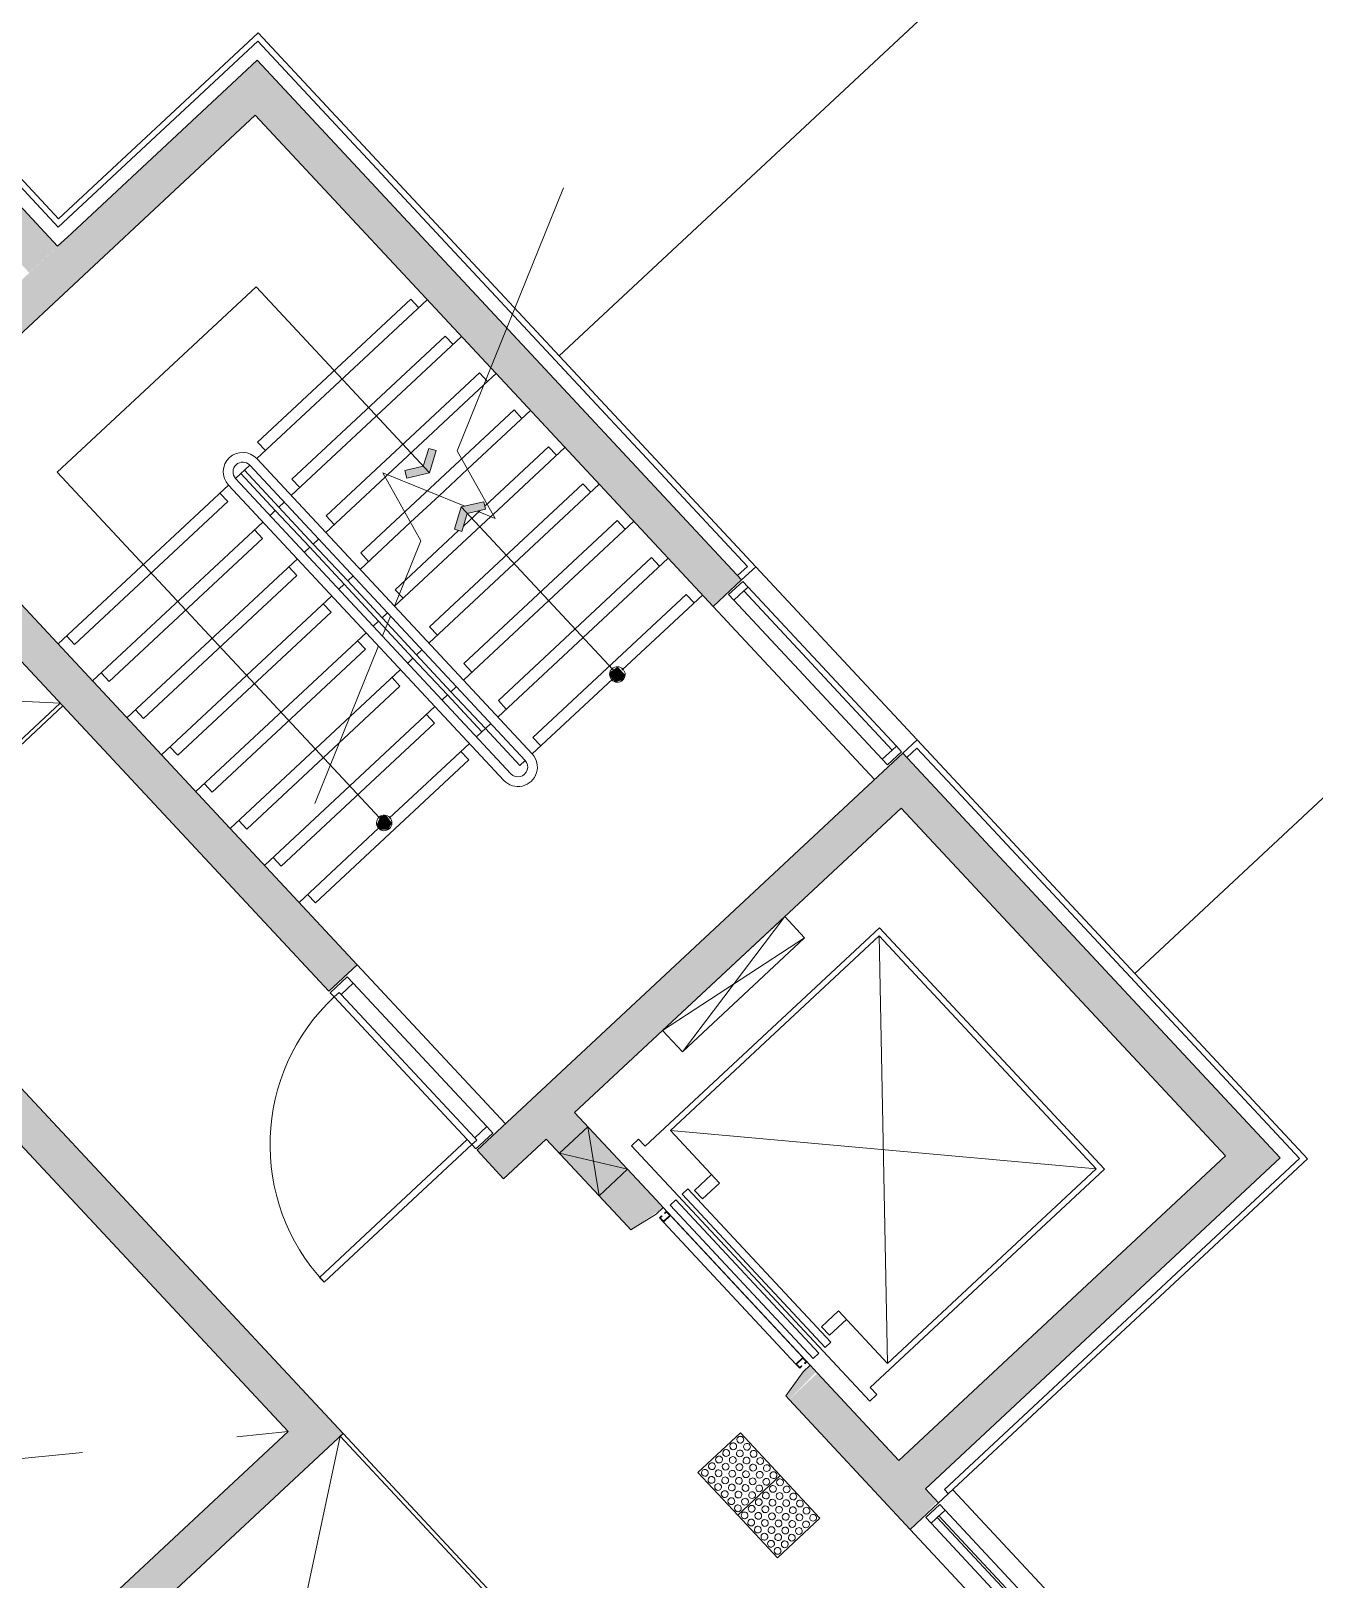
# Model space of a CAD drawing. Header units: millimetres. Extents: x -71377 to 516042, y -145869 to 441446.
# Drawn here: x 158344 to 164955, y 149878 to 157853 of the extents above; entities that cross this region are included whole.
import ezdxf

# ---------------------------------------------------------------- set-up
doc = ezdxf.new("R2010")
doc.units = ezdxf.units.MM
doc.header["$LTSCALE"] = 1000
for name, pattern in [('_점선_M_', [3, 1.5, -1.5]), ('_점선_S_', [1.6, 0.8, -0.8]), ('_점선_XS_', [1.15, 0.6, -0.55])]:
    doc.linetypes.add(name, pattern=pattern)
for name, color, linetype, lineweight in [('09_HID', 9, '_점선_M_', 5), ('A-detl', 7, 'Continuous', 5), ('A-door', 4, 'Continuous', 5), ('A-door-hdln', 8, 'Continuous', 5), ('A-ele-8', 8, 'Continuous', 5), ('A-fnsh', 5, 'Continuous', 5), ('A-furn-hdln', 8, '_점선_XS_', 5), ('A-glas', 5, 'Continuous', 5), ('A-glas-hdln', 8, 'Continuous', 5), ('A-hat', 251, 'Continuous', 5), ('A-insu', 251, 'Continuous', 5), ('A-mark-k', 7, 'Continuous', 5), ('A-strs', 7, 'Continuous', 5), ('A-wind', 4, 'Continuous', 5), ('A-wind-hdln', 8, 'Continuous', 5), ('A_cwall', 2, 'Continuous', 5), ('A_fnsh-4', 4, 'Continuous', 5), ('AA_난간', 7, 'Continuous', 9), ('AA_논슬립', 252, 'Continuous', 5), ('AA_오픈', 8, '_점선_S_', 5), ('AA_점형블럭', 8, 'Continuous', 5), ('elev', 4, 'Continuous', 5), ('조경라인_dwg', 8, 'Continuous', 5)]:
    doc.layers.add(name, color=color, linetype=linetype, lineweight=lineweight)

# ---------------------------------------------------------------- blocks, each defined once
blk = doc.blocks.new('EV_15인승 - EV_15인승_1060x2100-6900317-지반층 배치도')
at = {"layer": 'A-furn-hdln'}
for p, q in [((-1000, -100), (-1000, 100)), ((-700, -100), (-700, 100))]:
    blk.add_line(p, q, dxfattribs=at)
at = {"layer": 'elev'}
for p, q in [((-725, 1898), (975, 1898)), ((-725, 248), (-725, 1898)), ((945, 1868), (-695, 1868)), ((-695, 1868), (-695, 398)), ((945, 398), (-695, 1868)), ((-695, 398), (945, 1868)), ((945, 398), (945, 1868)), ((975, 1898), (975, 248)), ((-950, 1580), (-1100, 720)), ((-1100, 1580), (-950, 720)), ((-950, 1580), (-1100, 1580)), ((-1100, 1580), (-1100, 720)), ((-950, 720), (-950, 1580)), ((-1100, 720), (-950, 720)), ((-695, 398), (-325, 398)), ((-385, 278), (-385, 398)), ((-325, 398), (-325, 278)), ((575, 278), (575, 398)), ((575, 398), (945, 398)), ((635, 398), (635, 278)), ((-775, 198), (-775, 248)), ((-775, 248), (-725, 248)), ((-415, 259), (665, 259)), ((-415, 219), (-415, 259)), ((-325, 278), (-385, 278)), ((635, 278), (575, 278)), ((665, 259), (665, 219)), ((975, 248), (1025, 248)), ((1025, 248), (1025, 198)), ((1025, 198), (-775, 198)), ((665, 219), (-415, 219)), ((-415, 175), (665, 175)), ((-415, 135), (-415, 175)), ((665, 175), (665, 135)), ((-1000, -100), (-700, 100)), ((-1000, 100), (-700, -100)), ((665, 135), (-415, 135)), ((-375, 100), (-405, 100)), ((-405, 100), (-405, 85)), ((-405, 85), (-402, 85)), ((-402, 85), (-402, 97)), ((-402, 97), (-378, 97)), ((-378, 97), (-378, 53)), ((-375, 100), (625, 100)), ((-375, 50), (-375, 100)), ((655, 100), (625, 100)), ((625, 50), (625, 100)), ((628, 53), (628, 97)), ((628, 97), (652, 97)), ((652, 97), (652, 85)), ((652, 85), (655, 85)), ((655, 85), (655, 100)), ((-402, 65), (-405, 65)), ((-405, 65), (-405, 50)), ((-405, 50), (-375, 50)), ((-402, 53), (-402, 65)), ((-378, 53), (-402, 53)), ((-375, 50), (625, 50)), ((625, 50), (655, 50)), ((652, 53), (628, 53)), ((655, 65), (652, 65)), ((652, 65), (652, 53)), ((655, 50), (655, 65))]:
    blk.add_line(p, q, dxfattribs=at)
blk = doc.blocks.new('고정창_프로젝트창_고정창 - _A_AW_12X22-6597192-지반층 배치도')
at = {"layer": 'A-wind'}
for p, q in [((-560, 100), (-600, 100)), ((-600, 100), (-600, 0)), ((-560, 70), (-560, 100)), ((560, 100), (560, 70)), ((600, 100), (560, 100)), ((600, 0), (600, 100)), ((-600, 0), (-560, 0)), ((560, 0), (600, 0))]:
    blk.add_line(p, q, dxfattribs=at)
at = {"layer": 'A-wind-hdln'}
for p, q in [((560, 100), (-560, 100)), ((-560, 70), (560, 70)), ((-560, 0), (-560, 70)), ((560, 0), (-560, 0)), ((560, 0), (560, 70))]:
    blk.add_line(p, q, dxfattribs=at)
blk = doc.blocks.new('외여닫이문 - __A_FSD_11x21_씰FL_20_원형__계단실-7570923-지반층 배치도')
at = {"layer": 'A-door'}
for p, q in [((-550, 20), (-505, 20)), ((-550, -100), (-550, 20)), ((-505, 20), (-505, -65)), ((505, 20), (550, 20)), ((505, -65), (505, 20)), ((550, 20), (550, -100)), ((-520, -65), (-520, -100)), ((-505, -65), (-520, -65)), ((520, -65), (505, -65)), ((520, -100), (520, -65)), ((-520, -100), (-550, -100)), ((485, -100), (485, -1140)), ((485, -100), (520, -100)), ((520, -100), (520, -1140)), ((550, -100), (520, -100)), ((485, -1140), (520, -1140))]:
    blk.add_line(p, q, dxfattribs=at)
at = {"layer": 'A-door-hdln'}
for p, q in [((-505, 20), (505, 20)), ((-505, -65), (505, -65)), ((-520, -100), (520, -100))]:
    blk.add_line(p, q, dxfattribs=at)
blk.add_arc((520, -100), 1040, 180, 270, dxfattribs=at)
blk = doc.blocks.new('점자블럭_원형_개수_ - 점자블럭_원형_개수_-4199367-지반층 배치도')
at = {"layer": 'AA_점형블럭'}
for p, q in [((300, 300), (0, 300)), ((0, 300), (0, 0)), ((300, 0), (300, 300)), ((600, 300), (300, 300)), ((300, 300), (300, 0)), ((600, 0), (600, 300)), ((0, 0), (300, 0)), ((300, 0), (600, 0))]:
    blk.add_line(p, q, dxfattribs=at)
for centre, start, end in [((25, 275), 360, 180), ((25, 275), 45, 180), ((25, 275), 360, 180), ((25, 275), 45, 180), ((25, 275), 180, 360), ((25, 275), 180, 225), ((25, 275), 180, 360), ((25, 275), 180, 225), ((25, 225), 360, 180), ((25, 225), 45, 180), ((25, 225), 0, 180), ((25, 225), 45, 180), ((25, 275), 255, 330), ((25, 275), 255, 330), ((75, 275), 0, 180), ((75, 275), 0, 180), ((75, 275), 0, 180), ((75, 275), 0, 180), ((75, 275), 180, 360), ((75, 275), 180, 360), ((75, 275), 180, 360), ((75, 275), 180, 360), ((75, 225), 0, 180), ((75, 225), 0, 180), ((75, 225), 0, 180), ((75, 225), 0, 180), ((125, 275), 0, 180), ((125, 275), 0, 180), ((125, 275), 360, 180), ((125, 275), 0, 180), ((125, 275), 180, 360), ((125, 275), 180, 360), ((125, 275), 180, 360), ((125, 275), 180, 360), ((125, 225), 360, 180), ((125, 225), 0, 180), ((125, 225), 360, 180), ((125, 225), 0, 180), ((175, 275), 360, 180), ((175, 275), 0, 180), ((175, 275), 360, 180), ((175, 275), 0, 180), ((175, 275), 180, 360), ((175, 275), 180, 360), ((175, 275), 180, 360), ((175, 275), 180, 360), ((175, 225), 360, 180), ((175, 225), 0, 180), ((175, 225), 360, 180), ((175, 225), 0, 180), ((225, 275), 360, 180), ((225, 275), 0, 180), ((225, 275), 360, 180), ((225, 275), 0, 180), ((225, 275), 180, 360), ((225, 275), 180, 360), ((225, 275), 180, 360), ((225, 275), 180, 360), ((225, 225), 0, 180), ((225, 225), 0, 180), ((225, 225), 360, 180), ((225, 225), 0, 180), ((275, 275), 0, 180), ((275, 275), 0, 180), ((275, 275), 360, 180), ((275, 275), 0, 180), ((275, 275), 180, 360), ((275, 275), 180, 360), ((275, 275), 180, 360), ((275, 275), 180, 360), ((275, 225), 360, 180), ((275, 225), 0, 180), ((275, 225), 360, 180), ((275, 225), 0, 180), ((325, 275), 360, 180), ((325, 275), 0, 180), ((325, 275), 0, 180), ((325, 275), 0, 180), ((325, 275), 180, 360), ((325, 275), 180, 360), ((325, 275), 180, 360), ((325, 275), 180, 360), ((325, 225), 360, 180), ((325, 225), 0, 180), ((325, 225), 360, 180), ((325, 225), 0, 180), ((375, 275), 0, 180), ((375, 275), 0, 180), ((375, 275), 0, 180), ((375, 275), 0, 180), ((375, 275), 180, 360), ((375, 275), 180, 360), ((375, 275), 180, 360), ((375, 275), 180, 360), ((375, 225), 360, 180), ((375, 225), 0, 180), ((375, 225), 0, 180), ((375, 225), 0, 180), ((425, 275), 0, 180), ((425, 275), 0, 180), ((425, 275), 360, 180), ((425, 275), 0, 180), ((425, 275), 180, 360), ((425, 275), 180, 360), ((425, 275), 180, 360), ((425, 275), 180, 360), ((425, 225), 0, 180), ((425, 225), 0, 180), ((425, 225), 0, 180), ((425, 225), 0, 180), ((475, 275), 0, 180), ((475, 275), 0, 180), ((475, 275), 360, 180), ((475, 275), 360, 180), ((475, 275), 180, 360), ((475, 275), 180, 360), ((475, 275), 180, 360), ((475, 275), 180, 360), ((475, 225), 360, 180), ((475, 225), 0, 180), ((475, 225), 0, 180), ((475, 225), 0, 180), ((525, 275), 0, 180), ((525, 275), 0, 180), ((525, 275), 360, 180), ((525, 275), 0, 180), ((525, 275), 180, 360), ((525, 275), 180, 360), ((525, 275), 180, 360), ((525, 275), 180, 360), ((525, 225), 360, 180), ((525, 225), 0, 180), ((525, 225), 360, 180), ((525, 225), 0, 180), ((575, 275), 0, 180), ((575, 275), 0, 180), ((575, 275), 360, 180), ((575, 275), 0, 180), ((575, 275), 180, 360), ((575, 275), 180, 360), ((575, 275), 180, 360), ((575, 275), 180, 360), ((575, 225), 360, 180), ((575, 225), 0, 180), ((575, 225), 0, 180), ((575, 225), 0, 180), ((25, 225), 180, 360), ((25, 225), 180, 225), ((25, 225), 180, 360), ((25, 225), 180, 225), ((25, 175), 360, 180), ((25, 175), 45, 180), ((25, 175), 360, 180), ((25, 175), 45, 180), ((25, 175), 180, 360), ((25, 175), 180, 225), ((25, 175), 180, 360), ((25, 175), 180, 225), ((25, 225), 255, 330), ((25, 225), 255, 330), ((25, 175), 255, 330), ((25, 175), 255, 330), ((75, 225), 180, 360), ((75, 225), 180, 360), ((75, 225), 180, 360), ((75, 225), 180, 360), ((75, 175), 0, 180), ((75, 175), 0, 180), ((75, 175), 0, 180), ((75, 175), 0, 180), ((75, 175), 180, 360), ((75, 175), 180, 360), ((75, 175), 180, 360), ((75, 175), 180, 360), ((125, 225), 180, 360), ((125, 225), 180, 360), ((125, 225), 180, 360), ((125, 225), 180, 360), ((125, 175), 360, 180), ((125, 175), 0, 180), ((125, 175), 360, 180), ((125, 175), 0, 180), ((125, 175), 180, 360), ((125, 175), 180, 360), ((125, 175), 180, 360), ((125, 175), 180, 360), ((175, 225), 180, 360), ((175, 225), 180, 360), ((175, 225), 180, 360), ((175, 225), 180, 360), ((175, 175), 360, 180), ((175, 175), 0, 180), ((175, 175), 360, 180), ((175, 175), 0, 180), ((175, 175), 180, 360), ((175, 175), 180, 360), ((175, 175), 180, 360), ((175, 175), 180, 360), ((225, 225), 180, 360), ((225, 225), 180, 360), ((225, 225), 180, 360), ((225, 225), 180, 360), ((225, 175), 360, 180), ((225, 175), 0, 180), ((225, 175), 360, 180), ((225, 175), 0, 180), ((225, 175), 180, 360), ((225, 175), 180, 360), ((225, 175), 180, 360), ((225, 175), 180, 360), ((275, 225), 180, 360), ((275, 225), 180, 360), ((275, 225), 180, 360), ((275, 225), 180, 360), ((275, 175), 360, 180), ((275, 175), 0, 180), ((275, 175), 0, 180), ((275, 175), 0, 180), ((275, 175), 180, 360), ((275, 175), 180, 360), ((275, 175), 180, 360), ((275, 175), 180, 360), ((325, 225), 180, 360), ((325, 225), 180, 360), ((325, 225), 180, 360), ((325, 225), 180, 360), ((325, 175), 0, 180), ((325, 175), 0, 180), ((325, 175), 0, 180), ((325, 175), 0, 180), ((325, 175), 180, 360), ((325, 175), 180, 360), ((325, 175), 180, 360), ((325, 175), 180, 360), ((375, 225), 180, 360), ((375, 225), 180, 360), ((375, 225), 180, 360), ((375, 225), 180, 360), ((375, 175), 0, 180), ((375, 175), 0, 180), ((375, 175), 0, 180), ((375, 175), 0, 180), ((375, 175), 180, 360), ((375, 175), 180, 360), ((375, 175), 180, 360), ((375, 175), 180, 360), ((425, 225), 180, 360), ((425, 225), 180, 360), ((425, 225), 180, 360), ((425, 225), 180, 360), ((425, 175), 0, 180), ((425, 175), 0, 180), ((425, 175), 360, 180), ((425, 175), 0, 180), ((425, 175), 180, 360), ((425, 175), 180, 360), ((425, 175), 180, 360), ((425, 175), 180, 360), ((475, 225), 180, 360), ((475, 225), 180, 360), ((475, 225), 180, 360), ((475, 225), 180, 360), ((475, 175), 0, 180), ((475, 175), 0, 180), ((475, 175), 360, 180), ((475, 175), 0, 180), ((475, 175), 180, 360), ((475, 175), 180, 360), ((475, 175), 180, 360), ((475, 175), 180, 360), ((525, 225), 180, 360), ((525, 225), 180, 360), ((525, 225), 180, 360), ((525, 225), 180, 360), ((525, 175), 360, 180), ((525, 175), 0, 180), ((525, 175), 0, 180), ((525, 175), 0, 180), ((525, 175), 180, 360), ((525, 175), 180, 360), ((525, 175), 180, 360), ((525, 175), 180, 360), ((575, 225), 180, 360), ((575, 225), 180, 360), ((575, 225), 180, 360), ((575, 225), 180, 360), ((575, 175), 360, 180), ((575, 175), 0, 180), ((575, 175), 0, 180), ((575, 175), 0, 180), ((575, 175), 180, 360), ((575, 175), 180, 360), ((575, 175), 180, 360), ((575, 175), 180, 360), ((25, 125), 360, 180), ((25, 125), 0, 180), ((25, 125), 360, 180), ((25, 125), 0, 180), ((25, 125), 180, 360), ((25, 125), 180, 240), ((25, 125), 180, 360), ((25, 125), 180, 240), ((25, 75), 360, 180), ((25, 75), 0, 180), ((25, 75), 360, 180), ((25, 75), 0, 180), ((25, 125), 270, 345), ((25, 125), 270, 345), ((75, 125), 360, 180), ((75, 125), 0, 180), ((75, 125), 0, 180), ((75, 125), 0, 180), ((75, 125), 180, 360), ((75, 125), 180, 360), ((75, 125), 180, 360), ((75, 125), 180, 360), ((75, 75), 360, 180), ((75, 75), 0, 180), ((75, 75), 360, 180), ((75, 75), 0, 180), ((125, 125), 360, 180), ((125, 125), 0, 180), ((125, 125), 360, 180), ((125, 125), 0, 180), ((125, 125), 180, 360), ((125, 125), 180, 360), ((125, 125), 180, 360), ((125, 125), 180, 360), ((125, 75), 360, 180), ((125, 75), 0, 180), ((125, 75), 360, 180), ((125, 75), 0, 180), ((175, 125), 360, 180), ((175, 125), 0, 180), ((175, 125), 360, 180), ((175, 125), 0, 180), ((175, 125), 180, 360), ((175, 125), 180, 360), ((175, 125), 180, 360), ((175, 125), 180, 360), ((175, 75), 360, 180), ((175, 75), 0, 180), ((175, 75), 360, 180), ((175, 75), 0, 180), ((225, 125), 360, 180), ((225, 125), 0, 180), ((225, 125), 360, 180), ((225, 125), 0, 180), ((225, 125), 180, 360), ((225, 125), 180, 360), ((225, 125), 180, 360), ((225, 125), 180, 360), ((225, 75), 0, 180), ((225, 75), 0, 180), ((225, 75), 360, 180), ((225, 75), 0, 180), ((275, 125), 0, 180), ((275, 125), 0, 180), ((275, 125), 360, 180), ((275, 125), 0, 180), ((275, 125), 180, 360), ((275, 125), 180, 360), ((275, 125), 180, 360), ((275, 125), 180, 360), ((275, 75), 0, 180), ((275, 75), 0, 180), ((275, 75), 360, 180), ((275, 75), 0, 180), ((325, 125), 0, 180), ((325, 125), 15, 180), ((325, 125), 360, 180), ((325, 125), 15, 180), ((325, 125), 180, 360), ((325, 125), 180, 270), ((325, 125), 180, 360), ((325, 125), 180, 270), ((325, 75), 360, 180), ((325, 75), 15, 180), ((325, 75), 0, 180), ((325, 75), 15, 180), ((325, 125), 300, 330), ((325, 125), 300, 330), ((375, 125), 0, 180), ((375, 125), 15, 180), ((375, 125), 360, 180), ((375, 125), 15, 180), ((375, 125), 180, 360), ((375, 125), 180, 270), ((375, 125), 180, 360), ((375, 125), 180, 270), ((375, 75), 360, 180), ((375, 75), 15, 180), ((375, 75), 360, 180), ((375, 75), 15, 180), ((375, 125), 300, 330), ((375, 125), 300, 330), ((425, 125), 0, 180), ((425, 125), 15, 180), ((425, 125), 0, 180), ((425, 125), 15, 180), ((425, 125), 180, 360), ((425, 125), 180, 270), ((425, 125), 180, 360), ((425, 125), 180, 270), ((425, 75), 0, 180), ((425, 75), 15, 180), ((425, 75), 0, 180), ((425, 75), 15, 180), ((425, 125), 300, 330), ((425, 125), 300, 330), ((475, 125), 360, 180), ((475, 125), 15, 180), ((475, 125), 360, 180), ((475, 125), 15, 180), ((475, 125), 180, 360), ((475, 125), 180, 270), ((475, 125), 180, 360), ((475, 125), 180, 270), ((475, 75), 0, 180), ((475, 75), 15, 180), ((475, 75), 360, 180), ((475, 75), 15, 180), ((475, 125), 300, 330), ((475, 125), 300, 330), ((525, 125), 0, 180), ((525, 125), 15, 180), ((525, 125), 0, 180), ((525, 125), 15, 180), ((525, 125), 180, 360), ((525, 125), 180, 270), ((525, 125), 180, 360), ((525, 125), 180, 270), ((525, 75), 0, 180), ((525, 75), 15, 180), ((525, 75), 0, 180), ((525, 75), 15, 180), ((525, 125), 300, 330), ((525, 125), 300, 330), ((575, 125), 0, 180), ((575, 125), 15, 180), ((575, 125), 360, 180), ((575, 125), 15, 180), ((575, 125), 180, 360), ((575, 125), 180, 270), ((575, 125), 180, 360), ((575, 125), 180, 270), ((575, 75), 0, 180), ((575, 75), 15, 180), ((575, 75), 0, 180), ((575, 75), 15, 180), ((575, 125), 300, 330), ((575, 125), 300, 330), ((25, 75), 180, 360), ((25, 75), 180, 345), ((25, 75), 180, 360), ((25, 75), 180, 345), ((25, 25), 360, 180), ((25, 25), 0, 180), ((25, 25), 360, 180), ((25, 25), 0, 180), ((25, 25), 180, 360), ((25, 25), 180, 360), ((25, 25), 180, 360), ((25, 25), 180, 360), ((75, 75), 180, 360), ((75, 75), 180, 360), ((75, 75), 180, 360), ((75, 75), 180, 360), ((75, 25), 360, 180), ((75, 25), 0, 180), ((75, 25), 0, 180), ((75, 25), 0, 180), ((75, 25), 180, 360), ((75, 25), 180, 360), ((75, 25), 180, 360), ((75, 25), 180, 360), ((125, 75), 180, 360), ((125, 75), 180, 360), ((125, 75), 180, 360), ((125, 75), 180, 360), ((125, 25), 360, 180), ((125, 25), 0, 180), ((125, 25), 360, 180), ((125, 25), 0, 180), ((125, 25), 180, 360), ((125, 25), 180, 360), ((125, 25), 180, 360), ((125, 25), 180, 360), ((175, 75), 180, 360), ((175, 75), 180, 360), ((175, 75), 180, 360), ((175, 75), 180, 360), ((175, 25), 360, 180), ((175, 25), 360, 180), ((175, 25), 180, 360), ((175, 25), 180, 360), ((175, 25), 120, 150), ((175, 25), 120, 150), ((175, 25), 210, 360), ((175, 25), 210, 360), ((175, 25), 0, 60), ((175, 25), 0, 60), ((225, 75), 180, 360), ((225, 75), 180, 360), ((225, 75), 180, 360), ((225, 75), 180, 360), ((225, 25), 360, 180), ((225, 25), 360, 180), ((225, 25), 180, 360), ((225, 25), 180, 360), ((225, 25), 120, 150), ((225, 25), 120, 150), ((225, 25), 210, 360), ((225, 25), 210, 360), ((225, 25), 0, 60), ((225, 25), 0, 60), ((275, 75), 180, 360), ((275, 75), 180, 360), ((275, 75), 180, 360), ((275, 75), 180, 360), ((275, 25), 0, 180), ((275, 25), 0, 180), ((275, 25), 180, 360), ((275, 25), 180, 360), ((275, 25), 120, 150), ((275, 25), 120, 150), ((275, 25), 210, 360), ((275, 25), 210, 360), ((275, 25), 0, 60), ((275, 25), 0, 60), ((325, 75), 180, 360), ((325, 75), 180, 270), ((325, 75), 180, 360), ((325, 75), 180, 270), ((325, 25), 360, 180), ((325, 25), 15, 180), ((325, 25), 360, 180), ((325, 25), 15, 180), ((325, 25), 180, 360), ((325, 25), 180, 270), ((325, 25), 180, 360), ((325, 25), 180, 270), ((325, 75), 300, 330), ((325, 75), 300, 330), ((325, 25), 300, 330), ((325, 25), 300, 330), ((375, 75), 180, 360), ((375, 75), 180, 270), ((375, 75), 180, 360), ((375, 75), 180, 270), ((375, 25), 0, 180), ((375, 25), 15, 180), ((375, 25), 0, 180), ((375, 25), 15, 180), ((375, 25), 180, 360), ((375, 25), 180, 270), ((375, 25), 180, 360), ((375, 25), 180, 270), ((375, 75), 300, 330), ((375, 75), 300, 330), ((375, 25), 300, 330), ((375, 25), 300, 330), ((425, 75), 180, 360), ((425, 75), 180, 270), ((425, 75), 180, 360), ((425, 75), 180, 270), ((425, 25), 0, 180), ((425, 25), 15, 180), ((425, 25), 0, 180), ((425, 25), 15, 180), ((425, 25), 180, 360), ((425, 25), 180, 270), ((425, 25), 180, 360), ((425, 25), 180, 270), ((425, 75), 300, 330), ((425, 75), 300, 330), ((425, 25), 300, 330), ((425, 25), 300, 330), ((475, 75), 180, 360), ((475, 75), 180, 270), ((475, 75), 180, 360), ((475, 75), 180, 270), ((475, 25), 360, 180), ((475, 25), 15, 180), ((475, 25), 360, 180), ((475, 25), 15, 180), ((475, 25), 180, 360), ((475, 25), 180, 270), ((475, 25), 180, 360), ((475, 25), 180, 270), ((475, 75), 300, 330), ((475, 25), 300, 330), ((475, 25), 300, 330), ((475, 75), 300, 330), ((525, 75), 180, 360), ((525, 75), 180, 270), ((525, 75), 180, 360), ((525, 75), 180, 270), ((525, 25), 360, 180), ((525, 25), 15, 180), ((525, 25), 360, 180), ((525, 25), 15, 180), ((525, 25), 180, 360), ((525, 25), 180, 270), ((525, 25), 180, 360), ((525, 25), 180, 270), ((525, 75), 300, 330), ((525, 75), 300, 330), ((525, 25), 300, 330), ((525, 25), 300, 330), ((575, 75), 180, 360), ((575, 75), 180, 270), ((575, 75), 180, 360), ((575, 75), 180, 270), ((575, 25), 0, 180), ((575, 25), 15, 180), ((575, 25), 0, 180), ((575, 25), 15, 180), ((575, 25), 180, 360), ((575, 25), 180, 270), ((575, 25), 180, 360), ((575, 25), 180, 270), ((575, 75), 300, 330), ((575, 75), 300, 330), ((575, 25), 300, 330), ((575, 25), 300, 330)]:
    blk.add_arc(centre, 17.5, start, end, dxfattribs=at)
blk = doc.blocks.new('고정창 - _A_AW_10X11-7564377-지반층 배치도')
at = {"layer": 'A-glas'}
for p, q in [((460, 56), (-460, 56)), ((-460, 56), (-460, 44)), ((-460, 44), (460, 44)), ((460, 44), (460, 56))]:
    blk.add_line(p, q, dxfattribs=at)
at = {"layer": 'A-wind'}
for p, q in [((-460, 100), (-500, 100)), ((-500, 100), (-500, 0)), ((-460, 0), (-460, 100)), ((460, 100), (460, 0)), ((500, 100), (460, 100)), ((500, 0), (500, 100)), ((-500, 0), (-460, 0)), ((460, 0), (500, 0))]:
    blk.add_line(p, q, dxfattribs=at)
at = {"layer": 'A-wind-hdln'}
for p, q in [((460, 100), (-460, 100)), ((-460, 0), (460, 0))]:
    blk.add_line(p, q, dxfattribs=at)
blk = doc.blocks.new('조경라인_dwg-6847807-지반층 배치도')
at = {"layer": '09_HID'}
blk.add_arc((160267.3, 149603.4), 11139, 39.79084, 83.0136, dxfattribs=at)
blk = doc.blocks.new('계단진행_난간_Non Slip - 계단진행_난간_Non Slip-3375518-지반층 배치도')
at = {"layer": 'AA_난간'}
for p, q in [((700, 0), (700, -2080)), ((750, -2080), (750, 0)), ((850, 0), (850, -2080)), ((900, -2080), (900, 0))]:
    blk.add_line(p, q, dxfattribs=at)
for centre, radius, start, end in [((800, 0), 100, 360, 180), ((800, 0), 50, 0, 180), ((800, -2080), 100, 180, 0), ((800, -2080), 50, 180, 0)]:
    blk.add_arc(centre, radius, start, end, dxfattribs=at)
at = {"layer": 'AA_논슬립'}
for p, q in [((-440, -60), (-440, 0)), ((960, 60), (2040, 60)), ((960, 0), (960, 60)), ((2040, 60), (2040, 0)), ((640, -60), (-440, -60)), ((640, 0), (640, -60)), ((960, -200), (2040, -200)), ((960, -260), (960, -200)), ((2040, -200), (2040, -260)), ((-440, -320), (-440, -260)), ((640, -260), (640, -320)), ((640, -320), (-440, -320)), ((960, -460), (2040, -460)), ((960, -520), (960, -460)), ((2040, -460), (2040, -520)), ((-440, -580), (-440, -520)), ((640, -520), (640, -580)), ((640, -580), (-440, -580)), ((-440, -840), (-440, -780)), ((640, -780), (640, -840)), ((960, -720), (2040, -720)), ((960, -780), (960, -720)), ((2040, -720), (2040, -780)), ((640, -840), (-440, -840)), ((960, -980), (1407.6, -980)), ((960, -1040), (960, -980)), ((1441.4, -980), (1558.6, -980)), ((1592.4, -980), (2040, -980)), ((2040, -980), (2040, -1040)), ((-440, -1100), (-440, -1040)), ((640, -1100), (-440, -1100)), ((640, -1040), (640, -1100)), ((960, -1240), (2040, -1240)), ((960, -1300), (960, -1240)), ((2040, -1240), (2040, -1300)), ((-440, -1360), (-440, -1300)), ((640, -1300), (640, -1360)), ((640, -1360), (-440, -1360)), ((960, -1500), (2040, -1500)), ((960, -1560), (960, -1500)), ((2040, -1500), (2040, -1560)), ((-440, -1620), (-440, -1560)), ((640, -1560), (640, -1620)), ((640, -1620), (-440, -1620)), ((-440, -1880), (-440, -1820)), ((640, -1820), (640, -1880)), ((960, -1760), (2040, -1760)), ((960, -1820), (960, -1760)), ((2040, -1760), (2040, -1820)), ((640, -1880), (-440, -1880)), ((960, -2020), (2040, -2020)), ((960, -2080), (960, -2020)), ((2040, -2020), (2040, -2080))]:
    blk.add_line(p, q, dxfattribs=at)
blk = doc.blocks.new('계단 경로1 - 계단 경로 _양방향_-V150-지반층 배치도')
at = {"layer": 'A-detl', "lineweight": 9}
for points in [[(-1389, 1296.1), (-1329, 1400), (-1389, 1503.9), (-1423.6, 1483.9), (-1375.2, 1400), (-1423.6, 1316.1)], [(-994.3, 1316.1), (-1042.8, 1400), (-994.3, 1483.9), (-1029, 1503.9), (-1089, 1400), (-1029, 1296.1)], [(111, 1365.4), (131, 1400), (119.3, 1428.3), (62.7, 1428.3), (56.4, 1380), (71, 1365.4)], [(-130.3, -10.4), (-140.7, 28.3), (-189, 34.6), (-207.6, 10.4), (-189, -34.6), (-158.6, -38.6)]]:
    blk.add_hatch(color=256, dxfattribs=at).paths.add_polyline_path(points)
for p, q in [((-1389, 1503.9), (-1423.6, 1483.9)), ((-1375.2, 1400), (-1423.6, 1483.9)), ((-1329, 1400), (-1389, 1503.9)), ((-1089, 1400), (-1029, 1503.9)), ((-1042.8, 1400), (-994.3, 1483.9)), ((-1029, 1503.9), (-994.3, 1483.9)), ((-2639, 1400), (-1329, 1400)), ((-2639, 0), (-2639, 1400)), ((-1375.2, 1400), (-1423.6, 1316.1)), ((-1329, 1400), (-1389, 1296.1)), ((91, 1400), (-1089, 1400)), ((-1089, 1400), (-1029, 1296.1)), ((-1042.8, 1400), (-994.3, 1316.1)), ((-1389, 1296.1), (-1423.6, 1316.1)), ((-1029, 1296.1), (-994.3, 1316.1)), ((-169, 0), (-2639, 0))]:
    blk.add_line(p, q, dxfattribs=at)
for centre, start, end in [((91, 1400), 360, 180), ((91, 1400), 180, 360), ((-169, 0), 360, 180), ((-169, 0), 180, 360)]:
    blk.add_arc(centre, 40, start, end, dxfattribs=at)

msp = doc.modelspace()

# ---------------------------------------------------------------- hatches: boundary and pattern name
at = {"layer": 'A-hat'}
for points in [[(161859, 154888.5), (162005.3, 155024.9), (159509.2, 157700.8), (159363.3, 157564.8), (161731.8, 155024.9)], [(157597.8, 155645.7), (159499.3, 157418.9), (159363.3, 157564.8), (157461.8, 155791.6)], [(159363.3, 157564.8), (159362.5, 157564.8), (158554.8, 156811.6)], [(158335.4, 156607), (158481.6, 156743.4), (158092.9, 157160.3), (157946.6, 157023.9), (158113.4, 156845.1)], [(159879.4, 152905.7), (160025.7, 153042.1), (157461.4, 155791.2), (157315.5, 155655.2), (159752.2, 153042.1)], [(161145.4, 152281.3), (162973.7, 153986.3), (162837.3, 154132.6), (161009, 152427.6)], [(162869.1, 153805.3), (163015.4, 153941.7), (162973.7, 153986.3), (162827.5, 153849.9)], [(164634.8, 151911.8), (164781, 152048.2), (163015.4, 153941.7), (162869.1, 153805.3), (164507.6, 152048.2)], [(159805.8, 150492.1), (159952, 150628.5), (158240.6, 152457.6), (158097.4, 152324.1), (159691.3, 150614.8)], [(160779.7, 151940.3), (161145.4, 152281.3), (161009, 152427.6), (160643.3, 152086.6)], [(161040.7, 152100.3), (161187, 152236.7), (161145.4, 152281.3), (160999.1, 152144.9)], [(161418.5, 151695.2), (161564.8, 151831.6), (161187, 152236.7), (161040.7, 152100.3)], [(162952.7, 150343.2), (164634.8, 151911.8), (164498.4, 152058.1), (162816.3, 150489.5)], [(162874.6, 150133.7), (163014, 150277.5), (162396.8, 150939.3), (162250.6, 150802.9), (162816.3, 150196.3)], [(158489.3, 149264.5), (159805.8, 150492.1), (159669.4, 150638.3), (158352.9, 149410.7)]]:
    msp.add_hatch(color=256, dxfattribs=at).paths.add_polyline_path(points)
h = msp.add_hatch(color=256, dxfattribs=at)
h.paths.add_polyline_path([(162250.6, 150802.9), (162391.1, 150945.4), (162359.3, 150979.5), (162318.3, 150939.3), (162233.5, 150821.2)])
h.paths.add_polyline_path([(161435.6, 151676.9), (161602.3, 151791.3), (161564.8, 151831.6), (161418.5, 151695.2)])

# ---------------------------------------------------------------- linework, layer by layer
at = {"layer": 'A-ele-8'}
for p, q in [((162078.4, 155093.1), (162910.5, 154200.8)), ((162691.1, 153996.2), (161859, 154888.5)), ((163094, 150338.3), (163789.6, 149592.3)), ((163570.2, 149387.7), (162874.6, 150133.7))]:
    msp.add_line(p, q, dxfattribs=at)
at = {"layer": 'A-fnsh'}
for p, q in [((164247.1, 159145.8), (161065.7, 156179.1)), ((167213.8, 155964.4), (164032.4, 152997.7)), ((158508.6, 154375.7), (157411.6, 153352.7)), ((160789.6, 152223), (160025.7, 153042.1)), ((162359.3, 150979.5), (161602.3, 151791.3)), ((159952, 150628.5), (160910.2, 149600.9))]:
    msp.add_line(p, q, dxfattribs=at)
at = {"layer": 'A-insu'}
msp.add_line((158532.8, 156791.1), (158554.8, 156811.6), dxfattribs=at)
at = {"layer": 'A-mark-k'}
for p, q in [((161087.8, 157044.4), (160540.7, 155690.5)), ((160540.7, 155690.5), (160736.8, 155341.6)), ((160157.3, 155575.7), (160353.4, 155226.9)), ((160579.7, 155405.1), (160157.3, 155575.7)), ((160736.8, 155341.6), (160644.4, 155379)), ((160353.4, 155226.9), (160217.1, 154889.6)), ((160196.5, 154838.5), (160155.1, 154736.2)), ((160134.5, 154685), (159806.4, 153872.9))]:
    msp.add_line(p, q, dxfattribs=at)
at = {"layer": 'A-strs'}
for p, q in [((159508.3, 155649.8), (160385.9, 156468.2)), ((159508.3, 155649.8), (160385.9, 156468.2)), ((159685.6, 155459.6), (160563.2, 156278)), ((159685.6, 155459.6), (160563.2, 156278)), ((160677.5, 156029.1), (160740.6, 156087.9)), ((160677.5, 156029.1), (160740.6, 156087.9)), ((160740.6, 156087.9), (160713.1, 156117.3)), ((160181.1, 155566.2), (160677.5, 156029.1)), ((160181.1, 155566.2), (160677.5, 156029.1)), ((160594, 155595.7), (160917.9, 155897.7)), ((160594, 155595.7), (160917.9, 155897.7)), ((160725.1, 155362.5), (161095.2, 155707.6)), ((160725.1, 155362.5), (161095.2, 155707.6)), ((159426, 155573.1), (159444.3, 155590.1)), ((159444.3, 155590.1), (159471.7, 155615.7)), ((159444.3, 155590.1), (159471.7, 155615.7)), ((159621.6, 155400), (159444.3, 155590.1)), ((160447.1, 155458.7), (160594, 155595.7)), ((160447.1, 155458.7), (160594, 155595.7)), ((159362, 155513.4), (158484.4, 154695)), ((159362, 155513.4), (158484.4, 154695)), ((159426, 155573.1), (159398.6, 155547.5)), ((159426, 155573.1), (159398.6, 155547.5)), ((159426, 155573.1), (159603.3, 155382.9)), ((159862.9, 155269.5), (160169, 155554.9)), ((159862.9, 155269.5), (160169, 155554.9)), ((160169, 155554.9), (160181.1, 155566.2)), ((160169, 155554.9), (160181.1, 155566.2)), ((160394.9, 154699), (161272.5, 155517.4)), ((160394.9, 154699), (161272.5, 155517.4)), ((159621.6, 155400), (159649, 155425.5)), ((159621.6, 155400), (159649, 155425.5)), ((160300.1, 155321.7), (160447.1, 155458.7)), ((160300.1, 155321.7), (160447.1, 155458.7)), ((159603.3, 155382.9), (159575.9, 155357.3)), ((159603.3, 155382.9), (159575.9, 155357.3)), ((159603.3, 155382.9), (159780.7, 155192.8)), ((159798.9, 155209.8), (159621.6, 155400)), ((160217.6, 154889.2), (160713.1, 155351.2)), ((160217.6, 154889.2), (160713.1, 155351.2)), ((160713.1, 155351.2), (160725.1, 155362.5)), ((160713.1, 155351.2), (160725.1, 155362.5)), ((159539.3, 155323.2), (158661.7, 154504.8)), ((159539.3, 155323.2), (158661.7, 154504.8)), ((160040.2, 155079.3), (160300.1, 155321.7)), ((160040.2, 155079.3), (160300.1, 155321.7)), ((160572.2, 154508.9), (161449.8, 155327.3)), ((160572.2, 154508.9), (161449.8, 155327.3)), ((159780.7, 155192.8), (159753.2, 155167.2)), ((159780.7, 155192.8), (159753.2, 155167.2)), ((159780.7, 155192.8), (159958, 155002.6)), ((159798.9, 155209.8), (159826.4, 155235.4)), ((159798.9, 155209.8), (159826.4, 155235.4)), ((159976.3, 155019.6), (159798.9, 155209.8)), ((159716.7, 155133.1), (158839, 154314.7)), ((159716.7, 155133.1), (158839, 154314.7)), ((160749.5, 154318.7), (161627.2, 155137.1)), ((160749.5, 154318.7), (161627.2, 155137.1)), ((159976.3, 155019.6), (160003.7, 155045.2)), ((159976.3, 155019.6), (160003.7, 155045.2)), ((159958, 155002.6), (159930.5, 154977)), ((159958, 155002.6), (159930.5, 154977)), ((159958, 155002.6), (160135.3, 154812.4)), ((160153.6, 154829.5), (159976.3, 155019.6)), ((161389.1, 154559.6), (161804.5, 154947)), ((161389.1, 154559.6), (161804.5, 154947)), ((159894, 154942.9), (159016.4, 154124.5)), ((159894, 154942.9), (159016.4, 154124.5)), ((160135.3, 154812.4), (160107.9, 154786.9)), ((160135.3, 154812.4), (160107.9, 154786.9)), ((160135.3, 154812.4), (160312.6, 154622.3)), ((160153.6, 154829.5), (160181, 154855.1)), ((160153.6, 154829.5), (160181, 154855.1)), ((160181, 154800.1), (160153.6, 154829.5)), ((160330.9, 154639.3), (160181, 154800.1)), ((160071.3, 154752.8), (159193.7, 153934.4)), ((160071.3, 154752.8), (159193.7, 153934.4)), ((160330.9, 154639.3), (160358.3, 154664.9)), ((160330.9, 154639.3), (160358.3, 154664.9)), ((160508.2, 154449.2), (160330.9, 154639.3)), ((160248.6, 154562.6), (159371, 153744.2)), ((160248.6, 154562.6), (159371, 153744.2)), ((160312.6, 154622.3), (160285.2, 154596.7)), ((160312.6, 154622.3), (160285.2, 154596.7)), ((160312.6, 154622.3), (160489.9, 154432.1)), ((160508.2, 154449.2), (160535.6, 154474.8)), ((160508.2, 154449.2), (160535.6, 154474.8)), ((160926.8, 154128.6), (161340.3, 154514.1)), ((160926.8, 154128.6), (161340.3, 154514.1)), ((160489.9, 154432.1), (160462.5, 154406.6)), ((160489.9, 154432.1), (160462.5, 154406.6)), ((160489.9, 154432.1), (160667.3, 154242)), ((160685.5, 154259), (160508.2, 154449.2)), ((160425.9, 154372.5), (159548.3, 153554.1)), ((160425.9, 154372.5), (159548.3, 153554.1)), ((160667.3, 154242), (160639.8, 154216.4)), ((160667.3, 154242), (160639.8, 154216.4)), ((160685.5, 154259), (160667.3, 154242)), ((160685.5, 154259), (160713, 154284.6)), ((160685.5, 154259), (160713, 154284.6)), ((160862.9, 154068.9), (160685.5, 154259)), ((160603.3, 154182.3), (160190.7, 153797.6)), ((160603.3, 154182.3), (160190.7, 153797.6)), ((160862.9, 154068.9), (160890.3, 154094.5)), ((160862.9, 154068.9), (160890.3, 154094.5)), ((160135.2, 153745.8), (159725.6, 153363.9)), ((160135.2, 153745.8), (159725.6, 153363.9)), ((160025.7, 153042.1), (160789.6, 152223))]:
    msp.add_line(p, q, dxfattribs=at)
at = {"layer": 'A_cwall'}
for p, q in [((158554.8, 156811.6), (159509.2, 157701.6)), ((162005.3, 155024.9), (159509.2, 157701.6)), ((157597.8, 155645.7), (159499.3, 157418.9)), ((160713.1, 156117.3), (159499.3, 157418.9)), ((158481.6, 156743.4), (158092.9, 157160.3)), ((158481.6, 156743.4), (158532.8, 156791.1)), ((161859, 154888.5), (160740.6, 156087.9)), ((160025.7, 153042.1), (157597.8, 155645.7)), ((159879.4, 152905.7), (157451.5, 155509.3)), ((161859, 154888.5), (162005.3, 155024.9)), ((162837.3, 154132.6), (160643.3, 152086.6)), ((164781, 152048.2), (162837.3, 154132.6)), ((161145.4, 152281.3), (162827.5, 153849.9)), ((164498.4, 152058.1), (162827.5, 153849.9)), ((159879.4, 152905.7), (160025.7, 153042.1)), ((159952, 150628.5), (158243.6, 152460.5)), ((161564.8, 151831.6), (161145.4, 152281.3)), ((158240.6, 152170.5), (159669.4, 150638.3)), ((160643.3, 152086.6), (160779.7, 151940.3)), ((160779.7, 151940.3), (160999.1, 152144.9)), ((161418.5, 151695.2), (160999.1, 152144.9)), ((164498.4, 152058.1), (162816.3, 150489.5)), ((162952.7, 150343.2), (164781, 152048.2)), ((161435.6, 151676.9), (161565.7, 151757.2)), ((161602.3, 151791.3), (161564.8, 151831.6)), ((161565.7, 151757.2), (161602.3, 151791.3)), ((161418.5, 151695.2), (161435.6, 151676.9)), ((162359.3, 150979.5), (162322.7, 150945.4)), ((162396.8, 150939.3), (162359.3, 150979.5)), ((162322.7, 150945.4), (162233.5, 150821.2)), ((162816.3, 150489.5), (162396.8, 150939.3)), ((162233.5, 150821.2), (162250.6, 150802.9)), ((162250.6, 150802.9), (162874.6, 150133.7)), ((159669.4, 150638.3), (158352.9, 149410.7)), ((158489.3, 149264.5), (159952, 150628.5)), ((159952, 150628.5), (159937.4, 150614.8)), ((163020.9, 150270.1), (162952.7, 150343.2)), ((162874.6, 150133.7), (163020.9, 150270.1))]:
    msp.add_line(p, q, dxfattribs=at)
at = {"layer": 'A_fnsh-4'}
for p, q in [((159514.1, 157842.9), (158486.6, 156884.7)), ((162078.4, 155093.1), (159514.1, 157842.9)), ((159512.6, 157800.5), (158485.1, 156842.3)), ((159512.6, 157800.5), (162036, 155094.5)), ((158485.1, 156842.3), (158164.6, 157186.1)), ((158486.6, 156884.7), (158166, 157228.5)), ((162036, 155094.5), (161984.8, 155046.8)), ((162005.3, 155024.9), (161984.8, 155046.8)), ((162005.3, 155024.9), (162078.4, 155093.1)), ((157398, 153367.4), (158495, 154390.4)), ((162837.3, 154132.6), (162910.5, 154200.8)), ((162857.8, 154110.7), (162909, 154158.4)), ((162909, 154158.4), (163066.6, 153989.4)), ((164922.4, 152043.3), (162910.5, 154200.8)), ((164880, 152044.8), (163066.6, 153989.4)), ((163020.9, 150270.1), (164922.4, 152043.3)), ((163051.6, 150339.8), (164880, 152044.8)), ((159937.4, 150614.8), (160882, 149601.9)), ((160910.2, 149600.9), (159952, 150628.5)), ((163072, 150317.9), (163051.6, 150339.8))]:
    msp.add_line(p, q, dxfattribs=at)
at = {"layer": 'AA_오픈'}
for p, q in [((158495, 154390.4), (156354.5, 154486.3)), ((156222, 150288.2), (159669.4, 150638.3)), ((159937.4, 150614.8), (159433.9, 148251.5))]:
    msp.add_line(p, q, dxfattribs=at)

# ---------------------------------------------------------------- block references
at = {"layer": 'A-detl', "lineweight": 9, "rotation": 313.0000012484766}
msp.add_blockref('계단 경로1 - 계단 경로 _양방향_-V150-지반층 배치도', (160279.7, 153649.5), dxfattribs=at)
at = {"layer": 'A-door-hdln', "rotation": 313.0000012484755}
msp.add_blockref('외여닫이문 - __A_FSD_11x21_씰FL_20_원형__계단실-7570923-지반층 배치도', (160334.5, 152564.4), dxfattribs=at)
at = {"layer": 'A-glas-hdln'}
for name, p, rotation in [('고정창_프로젝트창_고정창 - _A_AW_12X22-6597192-지반층 배치도', (162348.2, 154510.5), 313.0000012484763), ('고정창 - _A_AW_10X11-7564377-지반층 배치도', (163295.5, 149828.9), 313.0000012484754)]:
    msp.add_blockref(name, p, dxfattribs=dict(at, rotation=rotation))
at = {"layer": 'AA_논슬립', "rotation": 43.00000124847715}
msp.add_blockref('계단진행_난간_Non Slip - 계단진행_난간_Non Slip-3375518-지반층 배치도', (158850.1, 155036), dxfattribs=at)
at = {"layer": 'AA_점형블럭', "rotation": 313.0000012484753}
msp.add_blockref('점자블럭_원형_개수_ - 점자블럭_원형_개수_-4199367-지반층 배치도', (161781.1, 150426.6), dxfattribs=at)
at = {"layer": 'elev', "rotation": 313.0000012484752}
msp.add_blockref('EV_15인승 - EV_15인승_1060x2100-6900317-지반층 배치도', (161822.4, 151408.6), dxfattribs=at)
at = {"layer": '조경라인_dwg', "rotation": 8.537736462515947e-07}
msp.add_blockref('조경라인_dwg-6847807-지반층 배치도', (0, 0), dxfattribs=at)

doc.saveas('drawing.dxf')
